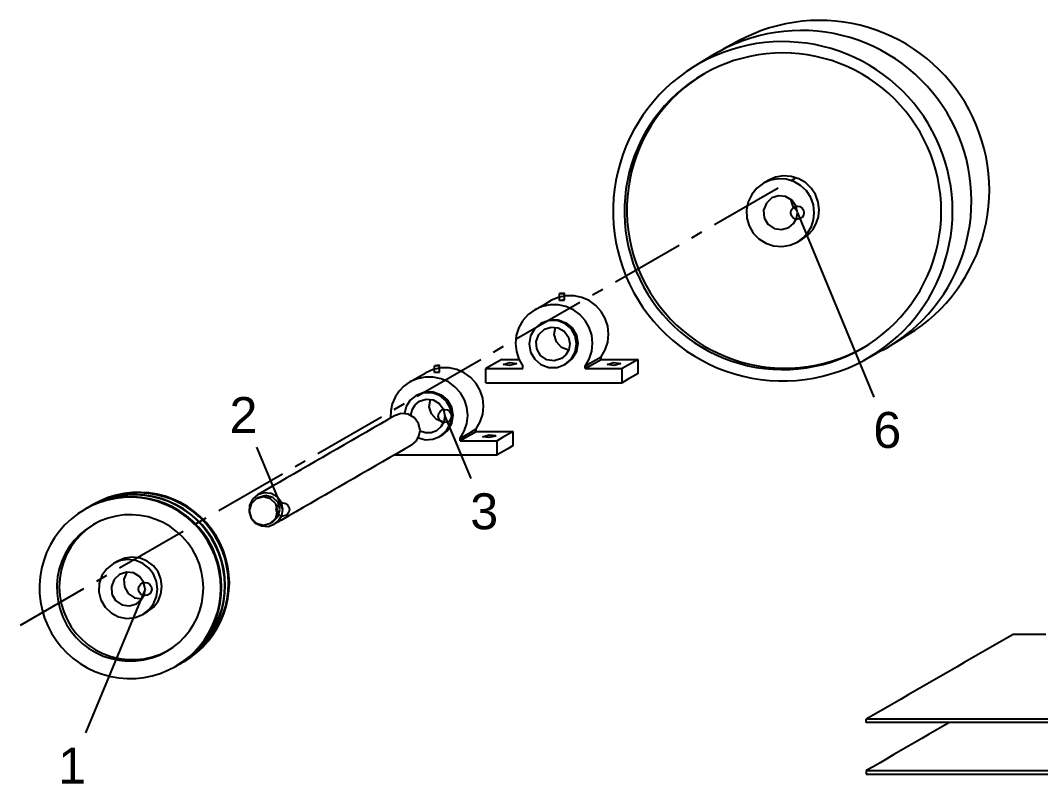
# Model space of a CAD drawing. Header units: millimetres. Extents: x 10 to 287, y 10 to 410.
# Drawn here: x 52.8 to 122.3, y 284.3 to 336.3 of the extents above; entities that cross this region are included whole.
import ezdxf
from ezdxf.enums import TextEntityAlignment as Align

# ---------------------------------------------------------------- set-up
doc = ezdxf.new("R2010")
doc.units = ezdxf.units.MM
doc.header["$MEASUREMENT"] = 0
doc.layers.add('DIBUJO', color=7, linetype='Continuous')
doc.layers.add('TEXTO', color=7, linetype='Continuous')
doc.styles.get("Standard").update_dxf_attribs({"font": 'arial.ttf'})

msp = doc.modelspace()

# ---------------------------------------------------------------- linework, layer by layer
at = {"layer": 'DIBUJO'}
for p, q in [((103.861, 335.75), (103.321, 335.569)), ((104.408, 335.904), (103.861, 335.75)), ((104.963, 336.032), (104.408, 335.904)), ((105.521, 336.132), (104.963, 336.032)), ((106.088, 336.205), (105.521, 336.132)), ((106.654, 336.251), (106.088, 336.205)), ((107.225, 336.267), (106.654, 336.251)), ((107.791, 336.255), (107.225, 336.267)), ((108.362, 336.217), (107.791, 336.255)), ((108.924, 336.147), (108.362, 336.217)), ((109.487, 336.055), (108.924, 336.147)), ((110.042, 335.931), (109.487, 336.055)), ((110.593, 335.781), (110.042, 335.931)), ((111.132, 335.604), (110.593, 335.781)), ((102.273, 335.126), (101.764, 334.868)), ((102.596, 335.064), (102.057, 334.883)), ((102.793, 335.361), (102.273, 335.126)), ((103.148, 335.219), (102.596, 335.064)), ((103.321, 335.569), (102.793, 335.361)), ((103.703, 335.346), (103.148, 335.219)), ((104.265, 335.45), (103.703, 335.346)), ((104.832, 335.519), (104.265, 335.45)), ((105.402, 335.565), (104.832, 335.519)), ((105.972, 335.581), (105.402, 335.565)), ((106.543, 335.569), (105.972, 335.581)), ((107.113, 335.531), (106.543, 335.569)), ((107.68, 335.465), (107.113, 335.531)), ((108.242, 335.369), (107.68, 335.465)), ((108.801, 335.245), (108.242, 335.369)), ((109.352, 335.095), (108.801, 335.245)), ((109.895, 334.918), (109.352, 335.095)), ((110.427, 334.714), (109.895, 334.918)), ((111.664, 335.4), (111.132, 335.604)), ((112.185, 335.172), (111.664, 335.4)), ((112.693, 334.918), (112.185, 335.172)), ((113.19, 334.64), (112.693, 334.918)), ((101.005, 334.44), (100.496, 334.178)), ((100.92, 334.409), (100.496, 334.178)), ((101.317, 334.294), (100.778, 334.109)), ((101.344, 334.637), (100.92, 334.409)), ((101.525, 334.675), (101.005, 334.44)), ((101.864, 334.448), (101.317, 334.294)), ((101.764, 334.868), (101.344, 334.637)), ((102.057, 334.883), (101.525, 334.675)), ((102.419, 334.579), (101.864, 334.448)), ((102.982, 334.683), (102.419, 334.579)), ((103.548, 334.756), (102.982, 334.683)), ((104.115, 334.802), (103.548, 334.756)), ((104.685, 334.822), (104.115, 334.802)), ((105.256, 334.81), (104.685, 334.822)), ((105.826, 334.771), (105.256, 334.81)), ((106.392, 334.706), (105.826, 334.771)), ((106.955, 334.613), (106.392, 334.706)), ((107.51, 334.494), (106.955, 334.613)), ((108.061, 334.344), (107.51, 334.494)), ((108.604, 334.17), (108.061, 334.344)), ((110.951, 334.486), (110.427, 334.714)), ((111.46, 334.228), (110.951, 334.486)), ((111.957, 333.951), (111.46, 334.228)), ((113.672, 334.336), (113.19, 334.64)), ((114.138, 334.008), (113.672, 334.336)), ((99.548, 333.619), (99.14, 333.365)), ((99.729, 333.662), (99.221, 333.4)), ((99.961, 333.87), (99.548, 333.619)), ((100.246, 333.897), (99.729, 333.662)), ((100.226, 334.028), (99.961, 333.87)), ((100.496, 334.178), (100.226, 334.028)), ((100.778, 334.109), (100.246, 333.897)), ((101.98, 333.681), (101.44, 333.523)), ((102.531, 333.816), (101.98, 333.681)), ((103.086, 333.916), (102.531, 333.816)), ((103.645, 333.993), (103.086, 333.916)), ((104.207, 334.035), (103.645, 333.993)), ((104.774, 334.051), (104.207, 334.035)), ((105.34, 334.035), (104.774, 334.051)), ((105.903, 333.993), (105.34, 334.035)), ((106.462, 333.916), (105.903, 333.993)), ((107.017, 333.816), (106.462, 333.916)), ((107.568, 333.681), (107.017, 333.816)), ((108.107, 333.523), (107.568, 333.681)), ((109.136, 333.966), (108.604, 334.17)), ((109.66, 333.739), (109.136, 333.966)), ((110.169, 333.484), (109.66, 333.739)), ((112.443, 333.646), (111.957, 333.951)), ((112.909, 333.319), (112.443, 333.646)), ((114.589, 333.662), (114.138, 334.008)), ((115.021, 333.292), (114.589, 333.662)), ((98.727, 333.114), (98.223, 332.783)), ((99.221, 333.4), (98.727, 333.114)), ((99.14, 333.365), (98.727, 333.114)), ((99.876, 332.875), (99.379, 332.606)), ((100.384, 333.118), (99.876, 332.875)), ((100.909, 333.334), (100.384, 333.118)), ((101.44, 333.523), (100.909, 333.334)), ((108.639, 333.334), (108.107, 333.523)), ((109.163, 333.118), (108.639, 333.334)), ((109.672, 332.875), (109.163, 333.118)), ((110.169, 332.606), (109.672, 332.875)), ((110.666, 333.207), (110.169, 333.484)), ((111.152, 332.902), (110.666, 333.207)), ((111.618, 332.579), (111.152, 332.902)), ((113.36, 332.968), (112.909, 333.319)), ((113.795, 332.598), (113.36, 332.968)), ((115.433, 332.899), (115.021, 333.292)), ((115.826, 332.486), (115.433, 332.899)), ((97.733, 332.428), (97.263, 332.047)), ((98.223, 332.783), (97.733, 332.428)), ((98.889, 332.305), (98.415, 331.978)), ((98.978, 332.351), (98.512, 332.02)), ((99.379, 332.606), (98.889, 332.305)), ((99.463, 332.652), (98.978, 332.351)), ((110.651, 332.309), (110.169, 332.606)), ((111.117, 331.989), (110.651, 332.309)), ((112.069, 332.228), (111.618, 332.579)), ((112.504, 331.858), (112.069, 332.228)), ((114.208, 332.205), (113.795, 332.598)), ((114.605, 331.793), (114.208, 332.205)), ((116.2, 332.058), (115.826, 332.486)), ((96.812, 331.642), (96.384, 331.215)), ((97.263, 332.047), (96.812, 331.642)), ((97.96, 331.627), (97.525, 331.253)), ((98.061, 331.669), (97.629, 331.292)), ((98.415, 331.978), (97.96, 331.627)), ((98.512, 332.02), (98.061, 331.669)), ((111.564, 331.646), (111.117, 331.989)), ((111.996, 331.28), (111.564, 331.646)), ((112.917, 331.465), (112.504, 331.858)), ((113.314, 331.057), (112.917, 331.465)), ((114.978, 331.361), (114.605, 331.793)), ((116.551, 331.608), (116.2, 332.058)), ((116.878, 331.145), (116.551, 331.608)), ((95.98, 330.764), (95.598, 330.293)), ((96.384, 331.215), (95.98, 330.764)), ((97.109, 330.856), (96.716, 330.436)), ((97.221, 330.895), (96.831, 330.475)), ((97.525, 331.253), (97.109, 330.856)), ((97.629, 331.292), (97.221, 330.895)), ((112.404, 330.891), (111.996, 331.28)), ((112.793, 330.478), (112.404, 330.891)), ((113.687, 330.625), (113.314, 331.057)), ((115.329, 330.91), (114.978, 331.361)), ((115.661, 330.444), (115.329, 330.91)), ((117.183, 330.663), (116.878, 331.145)), ((95.598, 330.293), (95.244, 329.804)), ((96.716, 330.436), (96.346, 329.997)), ((96.831, 330.475), (96.469, 330.035)), ((113.16, 330.051), (112.793, 330.478)), ((113.502, 329.604), (113.16, 330.051)), ((114.038, 330.174), (113.687, 330.625)), ((114.37, 329.712), (114.038, 330.174)), ((115.965, 329.962), (115.661, 330.444)), ((117.464, 330.17), (117.183, 330.663)), ((117.722, 329.661), (117.464, 330.17)), ((95.244, 329.804), (94.916, 329.295)), ((95.999, 329.542), (95.679, 329.064)), ((96.126, 329.581), (95.81, 329.103)), ((96.346, 329.997), (95.999, 329.542)), ((96.469, 330.035), (96.126, 329.581)), ((113.822, 329.137), (113.502, 329.604)), ((114.674, 329.23), (114.37, 329.712)), ((116.246, 329.465), (115.965, 329.962)), ((116.505, 328.956), (116.246, 329.465)), ((117.954, 329.141), (117.722, 329.661)), ((94.612, 328.771), (94.338, 328.236)), ((94.916, 329.295), (94.612, 328.771)), ((95.679, 329.064), (95.382, 328.571)), ((95.81, 329.103), (95.517, 328.613)), ((114.119, 328.656), (113.822, 329.137)), ((114.955, 328.733), (114.674, 329.23)), ((115.214, 328.224), (114.955, 328.733)), ((116.736, 328.432), (116.505, 328.956)), ((118.158, 328.609), (117.954, 329.141)), ((94.338, 328.236), (94.091, 327.681)), ((95.113, 328.066), (94.87, 327.542)), ((95.251, 328.108), (95.016, 327.588)), ((95.382, 328.571), (95.113, 328.066)), ((95.517, 328.613), (95.251, 328.108)), ((114.389, 328.159), (114.119, 328.656)), ((114.632, 327.65), (114.389, 328.159)), ((115.445, 327.704), (115.214, 328.224)), ((116.944, 327.9), (116.736, 328.432)), ((118.339, 328.07), (118.158, 328.609)), ((118.489, 327.523), (118.339, 328.07)), ((94.091, 327.681), (93.876, 327.118)), ((94.87, 327.542), (94.658, 327.01)), ((95.016, 327.588), (94.804, 327.056)), ((114.847, 327.126), (114.632, 327.65)), ((115.653, 327.172), (115.445, 327.704)), ((117.121, 327.361), (116.944, 327.9)), ((117.275, 326.81), (117.121, 327.361)), ((118.616, 326.968), (118.489, 327.523)), ((93.876, 327.118), (93.687, 326.54)), ((94.658, 327.01), (94.473, 326.467)), ((94.804, 327.056), (94.623, 326.513)), ((115.036, 326.594), (114.847, 327.126)), ((115.198, 326.054), (115.036, 326.594)), ((115.834, 326.632), (115.653, 327.172)), ((115.984, 326.081), (115.834, 326.632)), ((117.402, 326.251), (117.275, 326.81)), ((118.713, 326.405), (118.616, 326.968)), ((93.533, 325.958), (93.405, 325.365)), ((93.687, 326.54), (93.533, 325.958)), ((94.315, 325.916), (94.188, 325.353)), ((94.473, 326.467), (94.315, 325.916)), ((94.469, 325.966), (94.346, 325.407)), ((94.623, 326.513), (94.469, 325.966)), ((115.329, 325.503), (115.198, 326.054)), ((116.111, 325.526), (115.984, 326.081)), ((117.499, 325.688), (117.402, 326.251)), ((118.782, 325.842), (118.713, 326.405)), ((93.405, 325.365), (93.313, 324.767)), ((94.188, 325.353), (94.091, 324.787)), ((94.346, 325.407), (94.253, 324.844)), ((103.945, 325.38), (103.452, 325.164)), ((103.783, 325.357), (103.452, 325.164)), ((104.277, 325.573), (103.783, 325.357)), ((104.473, 325.472), (103.945, 325.38)), ((104.805, 325.665), (104.277, 325.573)), ((105.009, 325.442), (104.473, 325.472)), ((105.344, 325.634), (104.805, 325.665)), ((105.521, 325.287), (105.009, 325.442)), ((105.328, 325.359), (105.609, 325.521)), ((105.857, 325.48), (105.344, 325.634)), ((105.988, 325.018), (105.521, 325.287)), ((106.323, 325.21), (105.857, 325.48)), ((106.712, 324.844), (106.323, 325.21)), ((115.433, 324.948), (115.329, 325.503)), ((116.208, 324.964), (116.111, 325.526)), ((117.568, 325.122), (117.499, 325.688)), ((118.824, 325.276), (118.782, 325.842)), ((118.84, 324.706), (118.824, 325.276)), ((93.313, 324.767), (93.247, 324.166)), ((94.091, 324.787), (94.026, 324.216)), ((94.253, 324.844), (94.192, 324.274)), ((100.132, 322.359), (104.462, 324.859)), ((103.005, 324.833), (102.654, 324.401)), ((103.452, 325.164), (103.005, 324.833)), ((106.377, 324.652), (105.988, 325.018)), ((106.674, 324.201), (106.377, 324.652)), ((107.009, 324.393), (106.712, 324.844)), ((115.506, 324.39), (115.433, 324.948)), ((116.277, 324.397), (116.208, 324.964)), ((117.611, 324.555), (117.568, 325.122)), ((117.626, 323.981), (117.611, 324.555)), ((118.824, 324.143), (118.84, 324.706)), ((93.247, 324.166), (93.217, 323.561)), ((94.026, 324.216), (93.991, 323.642)), ((94.192, 324.274), (94.157, 323.704)), ((102.415, 323.896), (102.304, 323.349)), ((102.654, 324.401), (102.415, 323.896)), ((103.652, 323.815), (103.464, 323.338)), ((104.03, 324.166), (103.652, 323.815)), ((104.485, 324.313), (104.03, 324.166)), ((104.963, 324.262), (104.485, 324.313)), ((105.379, 324.023), (104.963, 324.262)), ((105.294, 324.093), (105.441, 323.646)), ((105.664, 323.634), (105.379, 324.023)), ((106.859, 323.696), (106.674, 324.201)), ((107.19, 323.889), (107.009, 324.393)), ((107.252, 323.357), (107.19, 323.889)), ((115.549, 323.823), (115.506, 324.39)), ((115.564, 323.26), (115.549, 323.823)), ((116.32, 323.831), (116.277, 324.397)), ((116.335, 323.26), (116.32, 323.831)), ((117.611, 323.418), (117.626, 323.981)), ((118.782, 323.584), (118.824, 324.143)), ((93.217, 323.561), (93.217, 322.956)), ((93.991, 323.642), (93.983, 323.068)), ((94.157, 323.704), (94.153, 323.133)), ((94.153, 323.133), (94.18, 322.563)), ((102.304, 323.349), (102.327, 322.794)), ((103.464, 323.338), (103.502, 322.821)), ((105.441, 323.646), (105.757, 323.295)), ((105.764, 323.164), (105.664, 323.634)), ((105.695, 322.767), (105.764, 323.164)), ((105.764, 323.164), (110.969, 310.599)), ((106.92, 323.164), (106.859, 323.696)), ((106.87, 322.682), (106.92, 323.164)), ((107.202, 322.875), (107.252, 323.357)), ((115.549, 322.694), (115.564, 323.26)), ((116.32, 322.694), (116.335, 323.26)), ((117.572, 322.856), (117.611, 323.418)), ((118.717, 323.025), (118.782, 323.584)), ((93.217, 322.956), (93.247, 322.351)), ((93.983, 323.068), (94.01, 322.494)), ((94.01, 322.494), (94.068, 321.923)), ((94.18, 322.563), (94.238, 321.996)), ((102.327, 322.794), (102.481, 322.258)), ((103.502, 322.821), (103.76, 322.378)), ((105.186, 322.162), (105.494, 322.42)), ((105.494, 322.42), (105.695, 322.767)), ((106.72, 322.224), (106.87, 322.682)), ((106.812, 321.996), (107.051, 322.416)), ((107.051, 322.416), (107.202, 322.875)), ((115.506, 322.131), (115.549, 322.694)), ((116.281, 322.131), (116.32, 322.694)), ((117.503, 322.297), (117.572, 322.856)), ((118.497, 321.923), (118.62, 322.47)), ((118.62, 322.47), (118.717, 323.025)), ((93.247, 322.351), (93.313, 321.75)), ((93.313, 321.75), (93.405, 321.152)), ((94.068, 321.923), (94.153, 321.357)), ((94.238, 321.996), (94.323, 321.43)), ((98.573, 321.459), (99.266, 321.859)), ((102.481, 322.258), (102.758, 321.773)), ((102.758, 321.773), (103.144, 321.372)), ((103.76, 322.378), (104.184, 322.089)), ((104.184, 322.089), (104.693, 322.012)), ((104.693, 322.012), (105.186, 322.162)), ((106.153, 321.445), (106.477, 321.804)), ((106.477, 321.804), (106.72, 322.224)), ((106.489, 321.638), (106.812, 321.996)), ((115.433, 321.573), (115.506, 322.131)), ((116.212, 321.573), (116.281, 322.131)), ((117.283, 321.191), (117.406, 321.742)), ((117.406, 321.742), (117.503, 322.297)), ((118.35, 321.38), (118.497, 321.923)), ((93.405, 321.152), (93.533, 320.559)), ((94.153, 321.357), (94.269, 320.794)), ((94.323, 321.43), (94.442, 320.871)), ((103.144, 321.372), (103.618, 321.075)), ((103.618, 321.075), (104.146, 320.898)), ((105.252, 320.944), (105.764, 321.16)), ((105.764, 321.16), (106.153, 321.445)), ((106.096, 321.353), (105.764, 321.16)), ((106.096, 321.353), (106.489, 321.638)), ((115.198, 320.467), (115.329, 321.018)), ((115.329, 321.018), (115.433, 321.573)), ((115.992, 320.467), (116.115, 321.018)), ((116.115, 321.018), (116.212, 321.573)), ((117.137, 320.648), (117.283, 321.191)), ((118.177, 320.848), (118.35, 321.38)), ((93.377, 318.459), (97.707, 320.959)), ((93.533, 320.559), (93.691, 319.977)), ((94.269, 320.794), (94.415, 320.235)), ((94.442, 320.871), (94.588, 320.32)), ((104.146, 320.898), (104.701, 320.852)), ((104.701, 320.852), (105.252, 320.944)), ((115.036, 319.927), (115.198, 320.467)), ((115.842, 319.923), (115.992, 320.467)), ((116.959, 320.112), (117.137, 320.648)), ((117.749, 319.808), (117.977, 320.324)), ((117.977, 320.324), (118.177, 320.848)), ((93.691, 319.977), (93.876, 319.399)), ((94.415, 320.235), (94.592, 319.688)), ((94.588, 320.32), (94.762, 319.777)), ((94.592, 319.688), (94.797, 319.152)), ((94.762, 319.777), (94.966, 319.241)), ((114.847, 319.391), (115.036, 319.927)), ((115.668, 319.387), (115.842, 319.923)), ((116.759, 319.584), (116.959, 320.112)), ((117.499, 319.307), (117.749, 319.808)), ((93.876, 319.399), (94.091, 318.836)), ((94.797, 319.152), (95.028, 318.628)), ((94.966, 319.241), (95.197, 318.721)), ((114.632, 318.871), (114.847, 319.391)), ((115.464, 318.86), (115.668, 319.387)), ((116.281, 318.567), (116.532, 319.068)), ((116.532, 319.068), (116.759, 319.584)), ((117.225, 318.813), (117.499, 319.307)), ((94.091, 318.836), (94.338, 318.281)), ((94.338, 318.281), (94.615, 317.742)), ((95.028, 318.628), (95.29, 318.116)), ((95.197, 318.721), (95.456, 318.212)), ((114.119, 317.865), (114.389, 318.362)), ((114.389, 318.362), (114.632, 318.871)), ((114.986, 317.838), (115.237, 318.343)), ((115.237, 318.343), (115.464, 318.86)), ((116.007, 318.073), (116.281, 318.567)), ((116.609, 317.877), (116.928, 318.339)), ((116.928, 318.339), (117.225, 318.813)), ((89.906, 317.676), (89.567, 317.646)), ((89.567, 317.646), (89.891, 317.661)), ((89.567, 317.187), (89.567, 317.646)), ((89.891, 317.661), (89.906, 317.676)), ((89.906, 317.218), (89.906, 317.676)), ((91.818, 317.559), (92.511, 317.959)), ((94.615, 317.742), (94.916, 317.218)), ((95.29, 318.116), (95.575, 317.619)), ((95.456, 318.212), (95.741, 317.715)), ((95.575, 317.619), (95.891, 317.137)), ((95.741, 317.715), (96.053, 317.237)), ((113.822, 317.384), (114.119, 317.865)), ((114.709, 317.345), (114.986, 317.838)), ((115.387, 317.133), (115.707, 317.595)), ((115.707, 317.595), (116.007, 318.073)), ((116.266, 317.434), (116.609, 317.877)), ((86.622, 314.559), (90.952, 317.059)), ((88.241, 316.752), (88.604, 316.96)), ((88.92, 316.879), (88.38, 316.763)), ((88.604, 316.96), (88.966, 317.168)), ((89.471, 316.879), (88.92, 316.879)), ((89.467, 317.391), (88.966, 317.168)), ((90.003, 317.507), (89.467, 317.391)), ((90.006, 316.763), (89.471, 316.879)), ((89.906, 317.218), (89.567, 317.187)), ((89.567, 317.187), (89.891, 317.202)), ((89.891, 317.202), (89.906, 317.218)), ((90.554, 317.507), (90.003, 317.507)), ((91.089, 317.391), (90.554, 317.507)), ((91.594, 317.168), (91.089, 317.391)), ((92.037, 316.844), (91.594, 317.168)), ((94.916, 317.218), (95.247, 316.713)), ((95.891, 317.137), (96.226, 316.671)), ((96.053, 317.237), (96.388, 316.775)), ((113.16, 316.47), (113.502, 316.917)), ((113.502, 316.917), (113.822, 317.384)), ((114.084, 316.405), (114.408, 316.867)), ((114.408, 316.867), (114.709, 317.345)), ((115.044, 316.686), (115.387, 317.133)), ((115.514, 316.594), (115.9, 317.006)), ((115.9, 317.006), (116.266, 317.434)), ((87.436, 316.216), (87.066, 315.807)), ((87.879, 316.54), (87.436, 316.216)), ((88.38, 316.763), (87.879, 316.54)), ((87.879, 316.54), (88.241, 316.752)), ((90.507, 316.54), (90.006, 316.763)), ((90.954, 316.22), (90.507, 316.54)), ((91.321, 315.811), (90.954, 316.22)), ((92.403, 316.436), (92.037, 316.844)), ((92.681, 315.962), (92.403, 316.436)), ((95.247, 316.713), (95.602, 316.224)), ((95.602, 316.224), (95.984, 315.753)), ((96.226, 316.671), (96.592, 316.227)), ((96.388, 316.775), (96.75, 316.331)), ((96.592, 316.227), (96.978, 315.8)), ((96.75, 316.331), (97.132, 315.908)), ((112.793, 316.039), (113.16, 316.47)), ((113.738, 315.962), (114.084, 316.405)), ((114.293, 315.846), (114.678, 316.254)), ((114.678, 316.254), (115.044, 316.686)), ((114.689, 315.834), (115.113, 316.204)), ((115.113, 316.204), (115.514, 316.594)), ((87.066, 315.807), (86.792, 315.33)), ((88.303, 315.619), (87.875, 315.26)), ((88.831, 315.811), (88.303, 315.619)), ((88.384, 315.665), (88.303, 315.619)), ((88.345, 315.642), (88.384, 315.665)), ((88.384, 315.665), (88.912, 315.857)), ((89.394, 315.811), (88.831, 315.811)), ((88.912, 315.857), (89.475, 315.857)), ((89.922, 315.619), (89.394, 315.811)), ((89.475, 315.857), (90.003, 315.665)), ((90.353, 315.26), (89.922, 315.619)), ((90.003, 315.665), (90.434, 315.306)), ((91.594, 315.333), (91.321, 315.811)), ((92.85, 315.437), (92.681, 315.962)), ((95.984, 315.753), (96.388, 315.303)), ((96.978, 315.8), (97.386, 315.395)), ((97.132, 315.908), (97.537, 315.507)), ((97.537, 315.507), (97.964, 315.125)), ((111.996, 315.241), (112.404, 315.63)), ((112.404, 315.63), (112.793, 316.039)), ((112.986, 315.121), (113.371, 315.53)), ((113.371, 315.53), (113.738, 315.962)), ((113.795, 315.156), (114.25, 315.484)), ((113.888, 315.453), (114.293, 315.846)), ((114.25, 315.484), (114.689, 315.834)), ((86.623, 314.805), (86.565, 314.258)), ((86.792, 315.33), (86.623, 314.805)), ((87.594, 314.771), (87.494, 314.22)), ((87.875, 315.26), (87.594, 314.771)), ((87.972, 314.389), (88.16, 314.871)), ((88.16, 314.871), (88.534, 315.222)), ((88.534, 315.222), (88.993, 315.368)), ((88.993, 315.368), (89.471, 315.318)), ((89.205, 314.852), (89.282, 315.364)), ((89.359, 314.358), (89.205, 314.852)), ((89.471, 315.318), (89.887, 315.079)), ((89.887, 315.079), (90.168, 314.69)), ((90.635, 314.771), (90.353, 315.26)), ((90.434, 315.306), (90.715, 314.817)), ((90.731, 314.22), (90.635, 314.771)), ((90.715, 314.817), (90.812, 314.266)), ((91.764, 314.813), (91.594, 315.333)), ((91.822, 314.266), (91.764, 314.813)), ((92.908, 314.89), (92.85, 315.437)), ((92.85, 314.339), (92.908, 314.89)), ((96.388, 315.303), (96.816, 314.875)), ((96.816, 314.875), (97.263, 314.47)), ((97.386, 315.395), (97.814, 315.013)), ((97.814, 315.013), (98.261, 314.655)), ((97.964, 315.125), (98.411, 314.767)), ((98.411, 314.767), (98.874, 314.432)), ((111.117, 314.532), (111.564, 314.875)), ((111.564, 314.875), (111.996, 315.241)), ((112.578, 314.728), (112.986, 315.121)), ((113.321, 314.852), (112.913, 314.597)), ((113.021, 314.732), (113.464, 315.083)), ((113.321, 314.852), (113.795, 315.156)), ((113.464, 315.083), (113.888, 315.453)), ((86.565, 314.258), (86.627, 313.711)), ((87.494, 314.22), (87.594, 313.665)), ((88.01, 313.877), (87.972, 314.389)), ((89.71, 313.981), (89.359, 314.358)), ((90.168, 314.69), (90.268, 314.22)), ((90.268, 314.22), (90.199, 313.823)), ((90.635, 313.665), (90.731, 314.22)), ((90.812, 314.266), (90.715, 313.711)), ((91.764, 313.715), (91.822, 314.266)), ((92.677, 313.815), (92.85, 314.339)), ((97.263, 314.47), (97.733, 314.089)), ((97.733, 314.089), (98.223, 313.734)), ((98.261, 314.655), (98.731, 314.32)), ((98.731, 314.32), (99.213, 314.012)), ((98.874, 314.432), (99.356, 314.123)), ((99.356, 314.123), (99.849, 313.842)), ((110.169, 313.915), (110.651, 314.212)), ((110.651, 314.212), (111.117, 314.532)), ((111.711, 314.012), (112.154, 314.358)), ((111.826, 313.938), (112.092, 314.096)), ((112.092, 314.096), (112.566, 314.401)), ((112.501, 314.347), (112.092, 314.096)), ((112.154, 314.358), (112.578, 314.728)), ((112.913, 314.597), (112.501, 314.347)), ((112.566, 314.401), (113.021, 314.732)), ((85.063, 313.659), (85.756, 314.059)), ((86.627, 313.711), (86.796, 313.187)), ((87.594, 313.665), (87.875, 313.179)), ((88.268, 313.433), (88.01, 313.877)), ((88.692, 313.141), (88.268, 313.433)), ((89.999, 313.476), (89.69, 313.218)), ((90.188, 313.792), (89.71, 313.981)), ((90.199, 313.823), (89.999, 313.476)), ((90.353, 313.179), (90.635, 313.665)), ((90.715, 313.711), (90.434, 313.225)), ((91.59, 313.191), (91.764, 313.715)), ((92.4, 313.337), (92.677, 313.815)), ((98.223, 313.734), (98.731, 313.403)), ((98.731, 313.403), (99.255, 313.102)), ((99.213, 314.012), (99.714, 313.73)), ((99.714, 313.73), (100.226, 313.472)), ((99.849, 313.842), (100.361, 313.588)), ((100.226, 313.472), (100.754, 313.245)), ((100.361, 313.588), (100.885, 313.356)), ((108.616, 313.175), (109.144, 313.395)), ((108.701, 313.241), (109.229, 313.457)), ((109.144, 313.395), (109.664, 313.642)), ((109.229, 313.457), (109.749, 313.696)), ((109.664, 313.642), (110.169, 313.915)), ((109.749, 313.696), (110.254, 313.965)), ((110.285, 313.098), (110.774, 313.38)), ((111.132, 313.557), (110.709, 313.326)), ((110.774, 313.38), (111.248, 313.684)), ((111.556, 313.784), (111.132, 313.557)), ((111.248, 313.684), (111.711, 314.012)), ((111.556, 313.784), (111.826, 313.938)), ((79.867, 310.659), (84.197, 313.159)), ((81.393, 312.763), (81.058, 312.732)), ((81.058, 312.732), (81.382, 312.748)), ((81.058, 312.274), (81.058, 312.732)), ((81.382, 312.748), (81.393, 312.763)), ((81.393, 312.304), (81.393, 312.763)), ((84.912, 312.748), (84.55, 312.539)), ((85.274, 312.956), (84.912, 312.748)), ((85.636, 313.164), (85.274, 312.956)), ((85.636, 313.164), (86.026, 313.164)), ((85.729, 312.809), (86.184, 312.948)), ((86.168, 312.751), (85.729, 312.809)), ((86.026, 313.164), (86.415, 313.164)), ((86.615, 312.852), (86.168, 312.751)), ((86.184, 312.948), (86.654, 312.894)), ((86.415, 313.164), (86.808, 313.164)), ((86.654, 312.894), (86.615, 312.852)), ((86.796, 313.187), (87.074, 312.709)), ((87.074, 312.539), (87.074, 312.709)), ((87.875, 313.179), (88.303, 312.817)), ((88.303, 312.817), (88.831, 312.624)), ((89.201, 313.067), (88.692, 313.141)), ((89.69, 313.218), (89.201, 313.067)), ((89.394, 312.624), (89.922, 312.817)), ((89.922, 312.817), (90.353, 313.179)), ((90.003, 312.863), (89.922, 312.817)), ((90.003, 312.863), (89.964, 312.84)), ((90.434, 313.225), (90.003, 312.863)), ((91.313, 312.709), (91.59, 313.191)), ((91.313, 312.709), (91.675, 312.921)), ((91.313, 312.539), (91.675, 312.748)), ((91.313, 312.539), (91.313, 312.709)), ((91.675, 312.921), (92.037, 313.129)), ((91.675, 312.748), (92.037, 312.956)), ((92.037, 313.129), (92.4, 313.337)), ((92.037, 312.956), (92.4, 313.164)), ((92.4, 313.164), (92.4, 313.337)), ((92.4, 313.164), (92.904, 313.164)), ((92.82, 312.809), (93.274, 312.948)), ((93.259, 312.751), (92.82, 312.809)), ((92.904, 313.164), (93.409, 313.164)), ((93.706, 312.852), (93.259, 312.751)), ((93.274, 312.948), (93.745, 312.894)), ((93.409, 313.164), (93.914, 313.164)), ((93.745, 312.894), (93.706, 312.852)), ((94.199, 312.748), (93.837, 312.539)), ((93.914, 313.164), (94.419, 313.164)), ((94.561, 312.956), (94.199, 312.748)), ((94.419, 313.164), (94.924, 313.164)), ((94.924, 313.164), (94.561, 312.956)), ((94.924, 312.682), (94.924, 313.164)), ((94.924, 312.2), (94.924, 312.682)), ((99.255, 313.102), (99.795, 312.825)), ((99.795, 312.825), (100.346, 312.578)), ((100.754, 313.245), (101.294, 313.044)), ((100.885, 313.356), (101.421, 313.156)), ((101.294, 313.044), (101.841, 312.875)), ((101.421, 313.156), (101.964, 312.986)), ((101.841, 312.875), (102.4, 312.736)), ((101.964, 312.986), (102.516, 312.84)), ((102.4, 312.736), (102.963, 312.624)), ((102.516, 312.84), (103.078, 312.728)), ((103.078, 312.728), (103.641, 312.643)), ((106.396, 312.593), (106.963, 312.694)), ((106.489, 312.678), (107.051, 312.774)), ((106.963, 312.694), (107.522, 312.825)), ((107.051, 312.774), (107.61, 312.902)), ((107.522, 312.825), (108.073, 312.986)), ((107.61, 312.902), (108.161, 313.056)), ((108.073, 312.986), (108.616, 313.175)), ((108.161, 313.056), (108.701, 313.241)), ((109.194, 312.578), (109.745, 312.825)), ((109.745, 312.825), (110.285, 313.098)), ((110.709, 313.326), (110.285, 313.098)), ((79.732, 311.838), (80.091, 312.046)), ((80.091, 312.046), (80.453, 312.254)), ((80.958, 312.478), (80.453, 312.254)), ((81.494, 312.593), (80.958, 312.478)), ((81.393, 312.304), (81.058, 312.274)), ((81.058, 312.274), (81.382, 312.289)), ((81.382, 312.289), (81.393, 312.304)), ((82.045, 312.593), (81.494, 312.593)), ((82.58, 312.478), (82.045, 312.593)), ((83.081, 312.254), (82.58, 312.478)), ((83.528, 311.931), (83.081, 312.254)), ((84.55, 312.539), (85.054, 312.539)), ((84.55, 312.058), (84.55, 312.539)), ((84.55, 311.576), (84.55, 312.058)), ((85.054, 312.539), (85.559, 312.539)), ((85.559, 312.539), (86.064, 312.539)), ((86.064, 312.539), (86.569, 312.539)), ((86.569, 312.539), (87.074, 312.539)), ((88.831, 312.624), (89.394, 312.624)), ((91.313, 312.539), (91.818, 312.539)), ((91.818, 312.539), (92.322, 312.539)), ((92.322, 312.539), (92.827, 312.539)), ((92.827, 312.539), (93.332, 312.539)), ((93.332, 312.539), (93.837, 312.539)), ((93.837, 312.058), (93.837, 312.539)), ((93.837, 311.576), (93.837, 312.058)), ((94.561, 311.992), (94.199, 311.784)), ((94.924, 312.2), (94.561, 311.992)), ((100.346, 312.578), (100.912, 312.362)), ((100.912, 312.362), (101.487, 312.177)), ((101.487, 312.177), (102.072, 312.019)), ((102.072, 312.019), (102.666, 311.892)), ((102.963, 312.624), (103.533, 312.539)), ((103.533, 312.539), (104.103, 312.489)), ((103.641, 312.643), (104.211, 312.59)), ((104.103, 312.489), (104.677, 312.47)), ((104.211, 312.59), (104.782, 312.566)), ((104.677, 312.47), (105.252, 312.482)), ((104.782, 312.566), (105.352, 312.574)), ((105.252, 312.482), (105.826, 312.52)), ((105.352, 312.574), (105.922, 312.609)), ((105.826, 312.52), (106.396, 312.593)), ((105.922, 312.609), (106.489, 312.678)), ((106.878, 311.892), (107.468, 312.015)), ((107.468, 312.015), (108.053, 312.173)), ((108.053, 312.173), (108.628, 312.362)), ((108.628, 312.362), (109.194, 312.578)), ((78.973, 311.345), (78.634, 310.994)), ((79.37, 311.626), (78.973, 311.345)), ((79.871, 311.85), (79.37, 311.626)), ((79.37, 311.626), (79.732, 311.838)), ((80.411, 311.965), (79.871, 311.85)), ((80.958, 311.965), (80.411, 311.965)), ((81.497, 311.85), (80.958, 311.965)), ((81.998, 311.626), (81.497, 311.85)), ((82.442, 311.306), (81.998, 311.626)), ((82.812, 310.898), (82.442, 311.306)), ((83.894, 311.522), (83.528, 311.931)), ((84.168, 311.048), (83.894, 311.522)), ((84.55, 311.576), (85.097, 311.576)), ((85.097, 311.576), (85.644, 311.576)), ((85.644, 311.576), (86.191, 311.576)), ((86.191, 311.576), (86.735, 311.576)), ((86.735, 311.576), (87.282, 311.576)), ((87.282, 311.576), (87.829, 311.576)), ((87.829, 311.576), (88.376, 311.576)), ((88.376, 311.576), (88.92, 311.576)), ((88.92, 311.576), (89.467, 311.576)), ((89.467, 311.576), (90.014, 311.576)), ((90.014, 311.576), (90.561, 311.576)), ((90.561, 311.576), (91.105, 311.576)), ((91.105, 311.576), (91.652, 311.576)), ((91.652, 311.576), (92.199, 311.576)), ((92.199, 311.576), (92.746, 311.576)), ((92.746, 311.576), (93.29, 311.576)), ((93.29, 311.576), (93.837, 311.576)), ((94.199, 311.784), (93.837, 311.576)), ((102.666, 311.892), (103.263, 311.799)), ((103.263, 311.799), (103.864, 311.734)), ((103.864, 311.734), (104.469, 311.703)), ((104.469, 311.703), (105.074, 311.703)), ((105.074, 311.703), (105.676, 311.734)), ((105.676, 311.734), (106.281, 311.796)), ((106.281, 311.796), (106.878, 311.892)), ((78.634, 310.994), (78.364, 310.586)), ((79.794, 310.705), (79.401, 310.389)), ((80.322, 310.898), (79.794, 310.705)), ((79.875, 310.751), (79.794, 310.705)), ((79.836, 310.728), (79.875, 310.751)), ((79.875, 310.751), (80.403, 310.944)), ((80.885, 310.898), (80.322, 310.898)), ((80.403, 310.944), (80.966, 310.944)), ((81.413, 310.705), (80.885, 310.898)), ((80.966, 310.944), (81.494, 310.751)), ((81.844, 310.347), (81.413, 310.705)), ((81.494, 310.751), (81.925, 310.393)), ((83.085, 310.42), (82.812, 310.898)), ((84.338, 310.524), (84.168, 311.048)), ((78.176, 310.139), (78.075, 309.661)), ((78.364, 310.586), (78.176, 310.139)), ((78.308, 309.759), (79.001, 310.159)), ((79.127, 309.965), (78.996, 309.48)), ((79.401, 310.389), (79.127, 309.965)), ((79.528, 309.73), (79.729, 310.061)), ((79.729, 310.061), (80.025, 310.308)), ((80.025, 310.308), (80.484, 310.455)), ((80.484, 310.455), (80.962, 310.404)), ((80.696, 309.938), (80.773, 310.451)), ((80.846, 309.445), (80.696, 309.938)), ((80.962, 310.404), (81.378, 310.166)), ((81.378, 310.166), (81.659, 309.776)), ((82.126, 309.857), (81.844, 310.347)), ((81.925, 310.393), (82.206, 309.903)), ((82.206, 309.903), (82.303, 309.352)), ((83.255, 309.9), (83.085, 310.42)), ((83.313, 309.352), (83.255, 309.9)), ((84.395, 309.977), (84.338, 310.524)), ((84.338, 309.426), (84.395, 309.977)), ((73.112, 306.759), (77.442, 309.259)), ((78.33, 309.329), (77.84, 309.044)), ((78.075, 309.661), (78.06, 309.171)), ((78.788, 309.476), (78.33, 309.329)), ((79.266, 309.426), (78.788, 309.476)), ((79.682, 309.187), (79.266, 309.426)), ((79.447, 309.349), (79.528, 309.73)), ((81.197, 309.067), (80.846, 309.445)), ((81.659, 309.776), (81.759, 309.306)), ((81.759, 309.306), (81.69, 308.909)), ((81.759, 309.306), (83.52, 305.056)), ((82.222, 309.306), (82.126, 309.857)), ((82.126, 308.751), (82.222, 309.306)), ((82.303, 309.352), (82.206, 308.797)), ((83.255, 308.801), (83.313, 309.352)), ((84.168, 308.902), (84.338, 309.426)), ((77.347, 308.759), (76.854, 308.478)), ((77.84, 309.044), (77.347, 308.759)), ((79.964, 308.797), (79.682, 309.187)), ((79.91, 308.905), (79.91, 308.905)), ((80.064, 308.327), (79.964, 308.797)), ((81.49, 308.562), (81.181, 308.304)), ((81.679, 308.878), (81.197, 309.067)), ((81.69, 308.909), (81.49, 308.562)), ((81.844, 308.266), (82.126, 308.751)), ((82.206, 308.797), (81.925, 308.312)), ((83.081, 308.277), (83.255, 308.801)), ((83.887, 308.424), (84.168, 308.902)), ((75.871, 307.907), (75.382, 307.626)), ((76.364, 308.192), (75.871, 307.907)), ((76.854, 308.478), (76.364, 308.192)), ((79.794, 307.584), (79.994, 307.93)), ((79.952, 307.822), (80.438, 307.695)), ((79.994, 307.93), (80.064, 308.327)), ((80.434, 308.162), (80.064, 308.281)), ((80.819, 308.169), (80.434, 308.162)), ((81.181, 308.304), (80.819, 308.169)), ((80.942, 307.722), (81.413, 307.903)), ((81.413, 307.903), (81.844, 308.266)), ((81.494, 307.95), (81.413, 307.903)), ((81.494, 307.95), (81.451, 307.927)), ((81.925, 308.312), (81.494, 307.95)), ((82.804, 307.795), (83.081, 308.277)), ((82.804, 307.795), (83.166, 308.007)), ((82.804, 307.626), (83.166, 307.834)), ((83.166, 308.007), (83.524, 308.216)), ((83.166, 307.834), (83.524, 308.042)), ((83.524, 308.216), (83.887, 308.424)), ((83.524, 308.042), (83.887, 308.25)), ((83.887, 308.25), (83.887, 308.424)), ((83.887, 308.25), (84.392, 308.25)), ((84.311, 307.896), (84.765, 308.034)), ((84.75, 307.838), (84.311, 307.896)), ((84.392, 308.25), (84.896, 308.25)), ((85.197, 307.938), (84.75, 307.838)), ((84.765, 308.034), (85.232, 307.98)), ((84.896, 308.25), (85.401, 308.25)), ((85.232, 307.98), (85.197, 307.938)), ((85.69, 307.834), (85.328, 307.626)), ((85.401, 308.25), (85.906, 308.25)), ((86.049, 308.042), (85.69, 307.834)), ((85.906, 308.25), (86.411, 308.25)), ((86.411, 308.25), (86.049, 308.042)), ((86.411, 307.769), (86.411, 308.25)), ((70.719, 302.932), (68.958, 307.182)), ((74.888, 307.341), (74.395, 307.056)), ((75.382, 307.626), (74.888, 307.341)), ((79.486, 307.325), (78.996, 307.04)), ((79.486, 307.325), (79.794, 307.584)), ((80.438, 307.695), (80.942, 307.722)), ((82.804, 307.626), (82.804, 307.795)), ((82.804, 307.626), (83.309, 307.626)), ((83.309, 307.626), (83.813, 307.626)), ((83.813, 307.626), (84.318, 307.626)), ((84.318, 307.626), (84.823, 307.626)), ((84.823, 307.626), (85.328, 307.626)), ((85.328, 307.144), (85.328, 307.626)), ((85.328, 306.662), (85.328, 307.144)), ((86.411, 307.287), (86.049, 307.079)), ((86.411, 307.287), (86.411, 307.769)), ((73.412, 306.489), (72.919, 306.204)), ((73.906, 306.774), (73.412, 306.489)), ((74.395, 307.056), (73.906, 306.774)), ((78.01, 306.474), (77.52, 306.188)), ((78.503, 306.759), (78.01, 306.474)), ((78.337, 306.662), (78.873, 306.662)), ((78.996, 307.04), (78.503, 306.759)), ((78.873, 306.662), (79.413, 306.662)), ((79.413, 306.662), (79.948, 306.662)), ((79.948, 306.662), (80.488, 306.662)), ((80.488, 306.662), (81.027, 306.662)), ((81.027, 306.662), (81.563, 306.662)), ((81.563, 306.662), (82.102, 306.662)), ((82.102, 306.662), (82.638, 306.662)), ((82.638, 306.662), (83.178, 306.662)), ((83.178, 306.662), (83.713, 306.662)), ((83.713, 306.662), (84.253, 306.662)), ((84.253, 306.662), (84.788, 306.662)), ((84.788, 306.662), (85.328, 306.662)), ((85.69, 306.871), (85.328, 306.662)), ((86.049, 307.079), (85.69, 306.871)), ((71.553, 305.859), (72.246, 306.259)), ((72.43, 305.919), (71.936, 305.637)), ((72.919, 306.204), (72.43, 305.919)), ((77.027, 305.907), (76.538, 305.622)), ((77.52, 306.188), (77.027, 305.907)), ((66.357, 302.859), (70.687, 305.359)), ((70.954, 305.067), (70.46, 304.786)), ((71.447, 305.352), (70.954, 305.067)), ((71.936, 305.637), (71.447, 305.352)), ((75.551, 305.055), (75.062, 304.77)), ((76.044, 305.337), (75.551, 305.055)), ((76.538, 305.622), (76.044, 305.337)), ((69.971, 304.501), (69.478, 304.215)), ((70.46, 304.786), (69.971, 304.501)), ((74.568, 304.485), (74.075, 304.204)), ((75.062, 304.77), (74.568, 304.485)), ((58.776, 303.714), (58.256, 303.502)), ((58.834, 303.749), (58.313, 303.537)), ((59.061, 303.734), (58.525, 303.572)), ((59.096, 303.753), (58.556, 303.591)), ((59.312, 303.88), (58.776, 303.714)), ((59.339, 303.691), (58.787, 303.576)), ((59.369, 303.915), (58.834, 303.749)), ((59.396, 303.722), (58.845, 303.61)), ((59.612, 303.849), (59.061, 303.734)), ((59.647, 303.869), (59.096, 303.753)), ((59.863, 303.992), (59.312, 303.88)), ((59.897, 303.753), (59.339, 303.691)), ((59.92, 304.027), (59.369, 303.915)), ((59.955, 303.788), (59.396, 303.722)), ((60.171, 303.915), (59.612, 303.849)), ((60.206, 303.934), (59.647, 303.869)), ((60.421, 304.057), (59.863, 303.992)), ((60.456, 303.768), (59.897, 303.753)), ((60.479, 304.092), (59.92, 304.027)), ((60.518, 303.799), (59.955, 303.788)), ((60.734, 303.926), (60.171, 303.915)), ((60.768, 303.946), (60.206, 303.934)), ((60.984, 304.069), (60.421, 304.057)), ((61.019, 303.73), (60.456, 303.768)), ((61.042, 304.104), (60.479, 304.092)), ((61.077, 303.761), (60.518, 303.799)), ((61.292, 303.888), (60.734, 303.926)), ((61.327, 303.907), (60.768, 303.946)), ((61.543, 304.03), (60.984, 304.069)), ((61.574, 303.637), (61.019, 303.73)), ((61.601, 304.065), (61.042, 304.104)), ((61.632, 303.672), (61.077, 303.761)), ((61.847, 303.799), (61.292, 303.888)), ((61.882, 303.818), (61.327, 303.907)), ((62.098, 303.942), (61.543, 304.03)), ((62.159, 303.976), (61.601, 304.065)), ((62.175, 303.533), (61.632, 303.672)), ((62.395, 303.66), (61.847, 303.799)), ((62.425, 303.68), (61.882, 303.818)), ((62.645, 303.803), (62.098, 303.942)), ((62.703, 303.838), (62.159, 303.976)), ((62.923, 303.472), (62.395, 303.66)), ((62.957, 303.491), (62.425, 303.68)), ((63.173, 303.614), (62.645, 303.803)), ((63.231, 303.649), (62.703, 303.838)), ((63.743, 303.414), (63.231, 303.649)), ((68.915, 303.668), (68.564, 303.317)), ((68.984, 303.934), (68.645, 303.637)), ((69.397, 303.799), (68.915, 303.668)), ((69.081, 303.765), (68.915, 303.668)), ((69.478, 304.215), (68.984, 303.934)), ((69.443, 304.081), (68.984, 303.934)), ((69.081, 303.765), (69, 303.714)), ((69.562, 303.896), (69.081, 303.765)), ((69.878, 303.668), (69.397, 303.799)), ((69.921, 304.03), (69.443, 304.081)), ((70.044, 303.765), (69.562, 303.896)), ((70.233, 303.317), (69.878, 303.668)), ((70.337, 303.791), (69.921, 304.03)), ((70.399, 303.414), (70.044, 303.765)), ((70.622, 303.402), (70.337, 303.791)), ((73.586, 303.919), (73.092, 303.633)), ((74.075, 304.204), (73.586, 303.919)), ((57.728, 303.198), (57.231, 302.94)), ((57.288, 302.974), (57.231, 302.94)), ((57.288, 302.974), (57.258, 302.959)), ((57.786, 303.233), (57.288, 302.974)), ((57.504, 303.102), (57.396, 303.036)), ((58.005, 303.36), (57.504, 303.102)), ((57.539, 303.121), (57.504, 303.102)), ((57.539, 303.121), (57.52, 303.109)), ((58.036, 303.379), (57.539, 303.121)), ((57.755, 303.244), (57.647, 303.183)), ((58.248, 303.41), (57.728, 303.198)), ((58.256, 303.502), (57.755, 303.244)), ((57.812, 303.279), (57.755, 303.244)), ((58.306, 303.445), (57.786, 303.233)), ((57.812, 303.279), (57.786, 303.26)), ((58.313, 303.537), (57.812, 303.279)), ((58.525, 303.572), (58.005, 303.36)), ((58.556, 303.591), (58.036, 303.379)), ((58.787, 303.576), (58.248, 303.41)), ((58.845, 303.61), (58.306, 303.445)), ((62.117, 303.499), (61.574, 303.637)), ((62.649, 303.31), (62.117, 303.499)), ((62.707, 303.344), (62.175, 303.533)), ((63.158, 303.075), (62.649, 303.31)), ((63.215, 303.109), (62.707, 303.344)), ((63.435, 303.237), (62.923, 303.472)), ((63.466, 303.256), (62.957, 303.491)), ((63.647, 302.793), (63.158, 303.075)), ((63.686, 303.379), (63.173, 303.614)), ((63.705, 302.828), (63.215, 303.109)), ((63.921, 302.955), (63.435, 303.237)), ((63.955, 302.974), (63.466, 303.256)), ((64.171, 303.098), (63.686, 303.379)), ((64.229, 303.132), (63.743, 303.414)), ((64.379, 302.632), (63.921, 302.955)), ((64.414, 302.651), (63.955, 302.974)), ((64.63, 302.774), (64.171, 303.098)), ((64.688, 302.809), (64.229, 303.132)), ((68.449, 303.233), (68.418, 302.782)), ((68.564, 303.317), (68.433, 302.836)), ((68.645, 303.637), (68.449, 303.233)), ((70.36, 302.836), (70.233, 303.317)), ((70.526, 302.932), (70.399, 303.414)), ((70.719, 302.932), (70.622, 303.402)), ((72.11, 303.067), (71.616, 302.782)), ((72.603, 303.348), (72.11, 303.067)), ((73.092, 303.633), (72.603, 303.348)), ((56.298, 302.281), (55.882, 301.892)), ((56.749, 302.632), (56.298, 302.281)), ((57.231, 302.94), (56.749, 302.632)), ((58.826, 302.354), (58.313, 302.161)), ((59.362, 302.489), (58.826, 302.354)), ((59.905, 302.566), (59.362, 302.489)), ((60.456, 302.581), (59.905, 302.566)), ((61.003, 302.535), (60.456, 302.581)), ((61.543, 302.431), (61.003, 302.535)), ((62.067, 302.265), (61.543, 302.431)), ((62.572, 302.046), (62.067, 302.265)), ((64.106, 302.47), (63.647, 302.793)), ((64.163, 302.504), (63.705, 302.828)), ((64.533, 302.107), (64.106, 302.47)), ((64.591, 302.138), (64.163, 302.504)), ((64.807, 302.265), (64.379, 302.632)), ((64.842, 302.285), (64.414, 302.651)), ((65.057, 302.408), (64.63, 302.774)), ((65.115, 302.443), (64.688, 302.809)), ((64.798, 301.959), (65.491, 302.359)), ((65.2, 301.865), (64.807, 302.265)), ((65.235, 301.884), (64.842, 302.285)), ((65.451, 302.007), (65.057, 302.408)), ((65.508, 302.042), (65.115, 302.443)), ((68.418, 302.782), (68.564, 302.354)), ((68.433, 302.836), (68.564, 302.354)), ((68.564, 302.354), (68.861, 302.015)), ((68.564, 302.354), (68.915, 302)), ((69.878, 302), (70.233, 302.354)), ((70.044, 302.096), (70.399, 302.45)), ((70.233, 302.354), (70.36, 302.836)), ((70.399, 302.45), (70.526, 302.932)), ((70.449, 302.188), (70.649, 302.535)), ((71.127, 302.497), (70.634, 302.215)), ((70.649, 302.535), (70.719, 302.932)), ((71.616, 302.782), (71.127, 302.497)), ((55.882, 301.892), (55.504, 301.464)), ((57.354, 301.606), (56.922, 301.252)), ((57.431, 301.637), (56.999, 301.263)), ((57.82, 301.915), (57.354, 301.606)), ((57.905, 301.961), (57.431, 301.637)), ((58.313, 302.161), (57.82, 301.915)), ((63.046, 301.772), (62.572, 302.046)), ((63.489, 301.445), (63.046, 301.772)), ((64.926, 301.703), (64.533, 302.107)), ((64.984, 301.737), (64.591, 302.138)), ((65.281, 301.267), (64.926, 301.703)), ((65.339, 301.302), (64.984, 301.737)), ((65.555, 301.425), (65.2, 301.865)), ((65.589, 301.445), (65.235, 301.884)), ((65.805, 301.572), (65.451, 302.007)), ((65.863, 301.606), (65.508, 302.042)), ((66.121, 301.105), (65.805, 301.572)), ((66.179, 301.14), (65.863, 301.606)), ((68.861, 302.015), (69.266, 301.815)), ((68.915, 302), (69.397, 301.872)), ((69.266, 301.815), (69.717, 301.784)), ((69.397, 301.872), (69.878, 302)), ((69.717, 301.784), (70.141, 301.93)), ((70.044, 302.096), (69.878, 302)), ((69.959, 302.053), (70.044, 302.096)), ((70.634, 302.215), (70.141, 301.93)), ((70.141, 301.93), (70.449, 302.188)), ((55.169, 301.005), (54.876, 300.516)), ((55.504, 301.464), (55.169, 301.005)), ((56.922, 301.252), (56.533, 300.847)), ((56.999, 301.263), (56.614, 300.84)), ((59.602, 298.959), (63.932, 301.459)), ((63.894, 301.071), (63.489, 301.445)), ((64.256, 300.658), (63.894, 301.071)), ((65.593, 300.801), (65.281, 301.267)), ((65.651, 300.836), (65.339, 301.302)), ((65.871, 300.959), (65.555, 301.425)), ((65.901, 300.978), (65.589, 301.445)), ((66.14, 300.466), (65.871, 300.959)), ((66.171, 300.485), (65.901, 300.978)), ((66.391, 300.612), (66.121, 301.105)), ((66.449, 300.647), (66.179, 301.14)), ((54.876, 300.516), (54.629, 299.999)), ((56.194, 300.404), (55.905, 299.926)), ((56.279, 300.373), (55.997, 299.876)), ((56.533, 300.847), (56.194, 300.404)), ((56.614, 300.84), (56.279, 300.373)), ((64.568, 300.208), (64.256, 300.658)), ((64.83, 299.722), (64.568, 300.208)), ((65.863, 300.308), (65.593, 300.801)), ((65.921, 300.342), (65.651, 300.836)), ((66.086, 299.791), (65.863, 300.308)), ((66.144, 299.826), (65.921, 300.342)), ((66.364, 299.953), (66.14, 300.466)), ((66.395, 299.972), (66.171, 300.485)), ((66.614, 300.096), (66.391, 300.612)), ((66.672, 300.13), (66.449, 300.647)), ((54.629, 299.999), (54.433, 299.464)), ((55.905, 299.926), (55.67, 299.418)), ((55.997, 299.876), (55.778, 299.344)), ((59.967, 299.626), (59.481, 299.425)), ((60.183, 299.522), (59.666, 299.452)), ((60.483, 299.695), (59.967, 299.626)), ((60.703, 299.452), (60.183, 299.522)), ((61.003, 299.626), (60.483, 299.695)), ((61.485, 299.425), (61.003, 299.626)), ((65.038, 299.213), (64.83, 299.722)), ((66.264, 299.26), (66.086, 299.791)), ((66.321, 299.294), (66.144, 299.826)), ((66.537, 299.418), (66.364, 299.953)), ((66.572, 299.437), (66.395, 299.972)), ((66.788, 299.564), (66.614, 300.096)), ((66.849, 299.595), (66.672, 300.13)), ((66.915, 299.013), (66.788, 299.564)), ((66.973, 299.048), (66.849, 299.595)), ((54.286, 298.913), (54.19, 298.35)), ((54.433, 299.464), (54.286, 298.913)), ((55.496, 298.886), (55.381, 298.338)), ((55.67, 299.418), (55.496, 298.886)), ((55.616, 298.793), (55.523, 298.231)), ((55.778, 299.344), (55.616, 298.793)), ((58.734, 298.897), (58.402, 298.435)), ((59.181, 299.252), (58.734, 298.897)), ((59.666, 299.452), (59.181, 299.252)), ((59.481, 299.425), (59.181, 299.252)), ((61.184, 299.252), (60.703, 299.452)), ((61.601, 298.932), (61.184, 299.252)), ((61.901, 299.105), (61.485, 299.425)), ((61.921, 298.52), (61.601, 298.932)), ((62.221, 298.693), (61.901, 299.105)), ((65.188, 298.685), (65.038, 299.213)), ((66.391, 298.712), (66.264, 299.26)), ((66.449, 298.743), (66.321, 299.294)), ((66.664, 298.87), (66.537, 299.418)), ((66.699, 298.89), (66.572, 299.437)), ((66.742, 298.312), (66.664, 298.87)), ((66.776, 298.331), (66.699, 298.89)), ((66.992, 298.458), (66.915, 299.013)), ((67.05, 298.493), (66.973, 299.048)), ((54.19, 298.35), (54.144, 297.784)), ((55.381, 298.338), (55.331, 297.78)), ((55.523, 298.231), (55.493, 297.656)), ((58.043, 298.059), (58.736, 298.459)), ((58.402, 298.435), (58.217, 297.895)), ((59.227, 298.165), (59.042, 297.687)), ((59.604, 298.516), (59.227, 298.165)), ((60.063, 298.666), (59.604, 298.516)), ((60.086, 298.666), (59.893, 298.184)), ((59.893, 298.184), (59.928, 297.668)), ((60.541, 298.616), (60.063, 298.666)), ((60.957, 298.373), (60.541, 298.616)), ((61.238, 297.988), (60.957, 298.373)), ((62.121, 298.034), (61.921, 298.52)), ((62.422, 298.207), (62.221, 298.693)), ((62.487, 297.691), (62.422, 298.207)), ((65.277, 298.142), (65.188, 298.685)), ((65.308, 297.595), (65.277, 298.142)), ((66.468, 298.153), (66.391, 298.712)), ((66.526, 298.188), (66.449, 298.743)), ((66.491, 297.595), (66.468, 298.153)), ((66.553, 297.626), (66.526, 298.188)), ((66.769, 297.753), (66.742, 298.312)), ((66.803, 297.772), (66.776, 298.331)), ((67.019, 297.895), (66.992, 298.458)), ((67.077, 297.93), (67.05, 298.493)), ((52.847, 295.059), (57.177, 297.559)), ((54.144, 297.784), (54.151, 297.213)), ((55.331, 297.78), (55.342, 297.221)), ((55.493, 297.656), (55.531, 297.086)), ((61.339, 297.518), (57.282, 287.725)), ((58.217, 297.895), (58.19, 297.325)), ((59.042, 297.687), (59.08, 297.175)), ((59.928, 297.668), (60.19, 297.221)), ((61.339, 297.518), (61.238, 297.988)), ((61.269, 297.121), (61.339, 297.518)), ((62.186, 297.518), (62.121, 298.034)), ((62.121, 296.997), (62.186, 297.518)), ((62.422, 297.171), (62.487, 297.691)), ((65.281, 297.071), (65.308, 297.595)), ((66.468, 297.055), (66.491, 297.595)), ((66.526, 297.09), (66.553, 297.626)), ((66.745, 297.213), (66.769, 297.753)), ((66.776, 297.232), (66.803, 297.772)), ((66.996, 297.36), (67.019, 297.895)), ((67.054, 297.39), (67.077, 297.93)), ((54.151, 297.213), (54.213, 296.647)), ((55.342, 297.221), (55.415, 296.666)), ((55.531, 297.086), (55.631, 296.52)), ((58.19, 297.325), (58.325, 296.77)), ((58.325, 296.77), (58.61, 296.277)), ((59.08, 297.175), (59.335, 296.728)), ((59.335, 296.728), (59.762, 296.439)), ((60.19, 297.221), (60.618, 296.928)), ((60.618, 296.928), (61.131, 296.855)), ((60.761, 296.516), (61.069, 296.774)), ((61.069, 296.774), (61.269, 297.121)), ((61.921, 296.516), (62.121, 296.997)), ((62.221, 296.689), (62.422, 297.171)), ((65.2, 296.554), (65.281, 297.071)), ((66.399, 296.52), (66.468, 297.055)), ((66.456, 296.554), (66.526, 297.09)), ((66.591, 296.173), (66.707, 296.697)), ((66.676, 296.678), (66.745, 297.213)), ((66.707, 296.697), (66.776, 297.232)), ((66.807, 296.296), (66.923, 296.824)), ((66.865, 296.331), (66.984, 296.859)), ((66.923, 296.824), (66.996, 297.36)), ((66.984, 296.859), (67.054, 297.39)), ((54.213, 296.647), (54.329, 296.088)), ((54.329, 296.088), (54.494, 295.541)), ((55.415, 296.666), (55.546, 296.123)), ((55.546, 296.123), (55.743, 295.598)), ((55.631, 296.52), (55.797, 295.972)), ((58.61, 296.277), (59.023, 295.884)), ((59.762, 296.439), (60.271, 296.362)), ((60.271, 296.362), (60.761, 296.516)), ((61.184, 295.78), (61.601, 296.099)), ((61.485, 295.953), (61.901, 296.273)), ((61.601, 296.099), (61.921, 296.516)), ((61.901, 296.273), (62.221, 296.689)), ((64.876, 295.564), (65.065, 296.049)), ((65.065, 296.049), (65.2, 296.554)), ((66.179, 295.514), (66.341, 296.026)), ((66.283, 295.995), (66.399, 296.52)), ((66.341, 296.026), (66.456, 296.554)), ((66.395, 295.641), (66.557, 296.153)), ((66.429, 295.66), (66.591, 296.173)), ((66.557, 296.153), (66.676, 296.678)), ((66.645, 295.783), (66.807, 296.296)), ((66.703, 295.818), (66.865, 296.331)), ((54.494, 295.541), (54.706, 295.013)), ((55.743, 295.598), (55.994, 295.098)), ((55.797, 295.972), (56.024, 295.444)), ((56.024, 295.444), (56.313, 294.951)), ((59.023, 295.884), (59.527, 295.622)), ((59.527, 295.622), (60.09, 295.514)), ((60.09, 295.514), (60.657, 295.568)), ((60.657, 295.568), (61.184, 295.78)), ((61.485, 295.953), (61.184, 295.78)), ((64.637, 295.098), (64.876, 295.564)), ((65.913, 294.982), (66.121, 295.479)), ((65.971, 295.017), (66.179, 295.514)), ((66.121, 295.479), (66.283, 295.995)), ((66.19, 295.144), (66.395, 295.641)), ((66.221, 295.163), (66.429, 295.66)), ((66.248, 294.843), (66.499, 295.321)), ((66.441, 295.286), (66.645, 295.783)), ((66.499, 295.321), (66.703, 295.818)), ((54.706, 295.013), (54.968, 294.504)), ((55.994, 295.098), (56.302, 294.631)), ((56.302, 294.631), (56.66, 294.2)), ((56.313, 294.951), (56.653, 294.489)), ((64.025, 294.254), (64.356, 294.658)), ((64.356, 294.658), (64.637, 295.098)), ((65.651, 294.211), (65.94, 294.662)), ((65.666, 294.504), (65.913, 294.982)), ((65.686, 294.23), (65.975, 294.681)), ((65.724, 294.539), (65.971, 295.017)), ((65.901, 294.354), (66.19, 294.808)), ((65.94, 294.662), (66.19, 295.144)), ((65.959, 294.388), (66.248, 294.843)), ((65.975, 294.681), (66.221, 295.163)), ((66.19, 294.808), (66.441, 295.286)), ((54.968, 294.504), (55.277, 294.026)), ((55.277, 294.026), (55.627, 293.575)), ((56.653, 294.489), (57.046, 294.072)), ((56.66, 294.2), (57.061, 293.81)), ((57.046, 294.072), (57.485, 293.702)), ((63.655, 293.884), (64.025, 294.254)), ((65.05, 293.622), (65.377, 294.049)), ((65.108, 293.656), (65.435, 294.084)), ((65.208, 293.529), (65.574, 293.926)), ((65.269, 293.564), (65.632, 293.961)), ((65.323, 293.783), (65.651, 294.211)), ((65.358, 293.803), (65.686, 294.23)), ((65.377, 294.049), (65.666, 294.504)), ((65.435, 294.084), (65.724, 294.539)), ((65.574, 293.926), (65.901, 294.354)), ((65.632, 293.961), (65.959, 294.388)), ((119.988, 294.149), (119.51, 293.876)), ((120.462, 294.427), (119.988, 294.149)), ((122.686, 294.427), (120.462, 294.427)), ((55.627, 293.575), (56.017, 293.159)), ((57.061, 293.81), (57.504, 293.471)), ((57.485, 293.702), (57.963, 293.383)), ((57.504, 293.471), (57.986, 293.182)), ((57.963, 293.383), (58.471, 293.121)), ((62.314, 293.02), (62.811, 293.271)), ((62.379, 293.07), (62.896, 293.321)), ((62.811, 293.271), (63.25, 293.556)), ((63.25, 293.556), (63.655, 293.884)), ((64.287, 292.862), (64.684, 293.225)), ((64.345, 292.897), (64.741, 293.259)), ((64.56, 293.02), (64.961, 293.386)), ((64.595, 293.04), (64.992, 293.406)), ((64.684, 293.225), (65.05, 293.622)), ((64.741, 293.259), (65.108, 293.656)), ((64.811, 293.167), (65.208, 293.529)), ((64.872, 293.198), (65.269, 293.564)), ((64.961, 293.386), (65.323, 293.783)), ((64.992, 293.406), (65.358, 293.803)), ((118.555, 293.325), (118.081, 293.047)), ((119.033, 293.598), (118.555, 293.325)), ((119.51, 293.876), (119.033, 293.598)), ((56.017, 293.159), (56.444, 292.781)), ((56.444, 292.781), (56.907, 292.446)), ((57.986, 293.182), (58.495, 292.947)), ((58.471, 293.121), (59.007, 292.92)), ((58.495, 292.947), (59.026, 292.774)), ((59.007, 292.92), (59.566, 292.785)), ((59.026, 292.774), (59.574, 292.658)), ((59.566, 292.785), (60.132, 292.712)), ((59.574, 292.658), (60.132, 292.604)), ((60.132, 292.712), (60.707, 292.704)), ((60.132, 292.604), (60.691, 292.616)), ((60.691, 292.616), (61.246, 292.689)), ((60.707, 292.704), (61.277, 292.762)), ((61.246, 292.689), (61.79, 292.824)), ((61.277, 292.762), (61.836, 292.885)), ((61.79, 292.824), (62.314, 293.02)), ((61.836, 292.885), (62.379, 293.07)), ((63.404, 292.246), (63.859, 292.535)), ((63.462, 292.277), (63.917, 292.569)), ((63.682, 292.404), (64.136, 292.693)), ((63.713, 292.423), (64.167, 292.712)), ((63.82, 292.485), (63.932, 292.546)), ((63.859, 292.535), (64.287, 292.862)), ((63.917, 292.569), (64.345, 292.897)), ((63.932, 292.546), (64.383, 292.839)), ((63.99, 292.581), (63.932, 292.546)), ((63.959, 292.566), (63.99, 292.581)), ((63.99, 292.581), (64.445, 292.87)), ((64.136, 292.693), (64.56, 293.02)), ((64.167, 292.712), (64.595, 293.04)), ((64.383, 292.839), (64.811, 293.167)), ((64.445, 292.87), (64.872, 293.198)), ((117.603, 292.774), (117.125, 292.5)), ((118.081, 293.047), (117.603, 292.774)), ((56.907, 292.446), (57.396, 292.153)), ((57.396, 292.153), (57.909, 291.907)), ((57.909, 291.907), (58.444, 291.706)), ((62.371, 291.768), (62.899, 291.984)), ((62.899, 291.984), (63.404, 292.246)), ((63.462, 292.277), (63.404, 292.246)), ((63.435, 292.261), (63.462, 292.277)), ((63.57, 292.342), (63.682, 292.404)), ((63.713, 292.423), (63.682, 292.404)), ((63.697, 292.411), (63.713, 292.423)), ((116.173, 291.949), (115.695, 291.672)), ((116.651, 292.223), (116.173, 291.949)), ((117.125, 292.5), (116.651, 292.223)), ((58.444, 291.706), (58.996, 291.56)), ((58.996, 291.56), (59.558, 291.463)), ((59.558, 291.463), (60.129, 291.421)), ((60.129, 291.421), (60.699, 291.429)), ((60.699, 291.429), (61.265, 291.49)), ((61.265, 291.49), (61.824, 291.602)), ((61.824, 291.602), (62.371, 291.768)), ((115.217, 291.398), (114.743, 291.12)), ((115.695, 291.672), (115.217, 291.398)), ((113.788, 290.573), (113.314, 290.296)), ((114.266, 290.847), (113.788, 290.573)), ((114.743, 291.12), (114.266, 290.847)), ((112.836, 290.022), (112.358, 289.745)), ((113.314, 290.296), (112.836, 290.022)), ((111.406, 289.194), (110.928, 288.92)), ((111.88, 289.471), (111.406, 289.194)), ((112.358, 289.745), (111.88, 289.471)), ((110.928, 288.92), (110.45, 288.646)), ((110.45, 288.415), (110.45, 288.646)), ((112.674, 288.646), (110.45, 288.646)), ((112.674, 288.415), (110.45, 288.415)), ((114.894, 288.646), (112.674, 288.646)), ((114.894, 288.415), (112.674, 288.415)), ((117.113, 288.646), (114.894, 288.646)), ((117.113, 288.415), (114.894, 288.415)), ((116.123, 288.415), (115.653, 288.142)), ((119.333, 288.646), (117.113, 288.646)), ((119.333, 288.415), (117.113, 288.415)), ((121.557, 288.646), (119.333, 288.646)), ((121.557, 288.415), (119.333, 288.415)), ((123.777, 288.646), (121.557, 288.646)), ((123.777, 288.415), (121.557, 288.415)), ((115.179, 287.868), (114.705, 287.594)), ((115.653, 288.142), (115.179, 287.868)), ((113.761, 287.047), (113.287, 286.777)), ((114.235, 287.321), (113.761, 287.047)), ((114.705, 287.594), (114.235, 287.321)), ((112.817, 286.504), (112.343, 286.23)), ((113.287, 286.777), (112.817, 286.504)), ((111.398, 285.683), (110.924, 285.409)), ((111.869, 285.956), (111.398, 285.683)), ((112.343, 286.23), (111.869, 285.956)), ((110.924, 285.409), (110.45, 285.14)), ((110.45, 285.14), (110.45, 284.908)), ((110.45, 285.14), (112.674, 285.14)), ((110.45, 284.908), (112.674, 284.908)), ((112.674, 285.14), (114.894, 285.14)), ((112.674, 284.908), (114.894, 284.908)), ((114.894, 285.14), (117.113, 285.14)), ((114.894, 284.908), (117.113, 284.908)), ((117.113, 285.14), (119.333, 285.14)), ((117.113, 284.908), (119.333, 284.908)), ((119.333, 285.14), (121.557, 285.14)), ((119.333, 284.908), (121.557, 284.908)), ((121.557, 285.14), (123.777, 285.14)), ((121.557, 284.908), (123.777, 284.908))]:
    msp.add_line(p, q, dxfattribs=at)
for centre in [(105.764, 323.164), (81.759, 309.306), (70.719, 302.932), (61.339, 297.518)]:
    msp.add_circle(centre, 0.45, dxfattribs=at)

# ---------------------------------------------------------------- texts
at = {"layer": 'TEXTO'}
for s, p in [('2', (68.04, 308.149)), ('6', (111.887, 307.132)), ('3', (84.438, 301.589)), ('1', (56.364, 284.257))]:
    msp.add_text(s, height=2.45, dxfattribs=at).set_placement(p, align=Align.CENTER)

doc.saveas('drawing.dxf')
